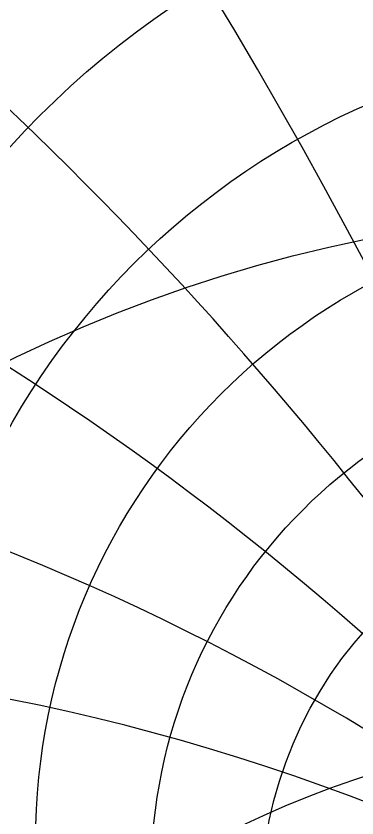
# Model space of a CAD drawing. Header units: millimetres. Extents: x -76 to 76, y -76 to 86.
# Drawn here: x -19.43 to -9.27, y 26.64 to 50.5 of the extents above; entities that cross this region are included whole.
import ezdxf

# ---------------------------------------------------------------- set-up
doc = ezdxf.new("R2010")
doc.units = ezdxf.units.MM
for name, color, linetype in [('ENGRAVE', 7, 'Continuous'), ('ENGRAVE_FINE', 8, 'Continuous'), ('GUIDE', 3, 'Continuous')]:
    doc.layers.add(name, color=color, linetype=linetype)

msp = doc.modelspace()

# ---------------------------------------------------------------- linework, layer by layer
at = {"layer": 'ENGRAVE'}
for centre, radius in [((0, 0), 68.4), ((0, 30.813), 30.813), ((0, 28.8188), 26.4723), ((0, 27.2162), 22.5103), ((0, 0), 44.7739), ((0, 25.9327), 18.8412), ((0, 24.9158), 15.3988), ((0, 24.1272), 12.13), ((0, 0), 29.3085)]:
    msp.add_circle(centre, radius, dxfattribs=at)
for centre, radius, start, end in [((0, 33.2996), 35.6461, 104.43657, 75.56343), ((0, 36.4224), 41.1283, 146.34303, 33.65697), ((0, 40.3911), 47.4826, 168.07606, 11.92394), ((0, 45.5234), 55.0404, 184.84521, 355.15479), ((0, 52.3215), 64.3186, 199.041634, 340.958366)]:
    msp.add_arc(centre, radius, start, end, dxfattribs=at)
at = {"layer": 'ENGRAVE_FINE'}
for centre, radius, start, end in [((-313.8692, -32.5302), 318.7111, 3.256593, 18.285878), ((-313.8692, -32.5302), 318.7111, 3.256593, 18.285878), ((-152.0553, -32.5302), 161.8139, 6.558023, 36.869498), ((-152.0553, -32.5302), 161.8139, 6.558023, 36.869498), ((-95.8579, -32.5302), 110.6872, 9.951474, 56.069558), ((-95.8579, -32.5302), 110.6872, 9.951474, 56.069558), ((95.8579, -32.5302), 110.6872, 123.930442, 170.048526), ((95.8579, -32.5302), 110.6872, 123.930442, 170.048526), ((-65.9559, -32.5302), 86.0994, 13.489072, 76.236453), ((-65.9559, -32.5302), 86.0994, 13.489072, 76.236453), ((65.9559, -32.5302), 86.0994, 103.763547, 166.510928), ((65.9559, -32.5302), 86.0994, 103.763547, 166.510928), ((-46.4388, -32.5302), 72.2459, 17.231004, 97.725349), ((-46.4388, -32.5302), 72.2459, 17.231004, 97.725349), ((46.4388, -32.5302), 72.2459, 82.274651, 162.768996), ((46.4388, -32.5302), 72.2459, 82.274651, 162.768996), ((-31.9526, -32.5302), 63.9053, 21.249547, 120.755909), ((-31.9526, -32.5302), 63.9053, 21.249547, 120.755909), ((31.9526, -32.5302), 63.9053, 59.244091, 158.750453), ((31.9526, -32.5302), 63.9053, 59.244091, 158.750453)]:
    msp.add_arc(centre, radius, start, end, dxfattribs=at)
at = {"layer": 'GUIDE'}
msp.add_circle((0, 0), 69.54, dxfattribs=at)

doc.saveas('drawing.dxf')
